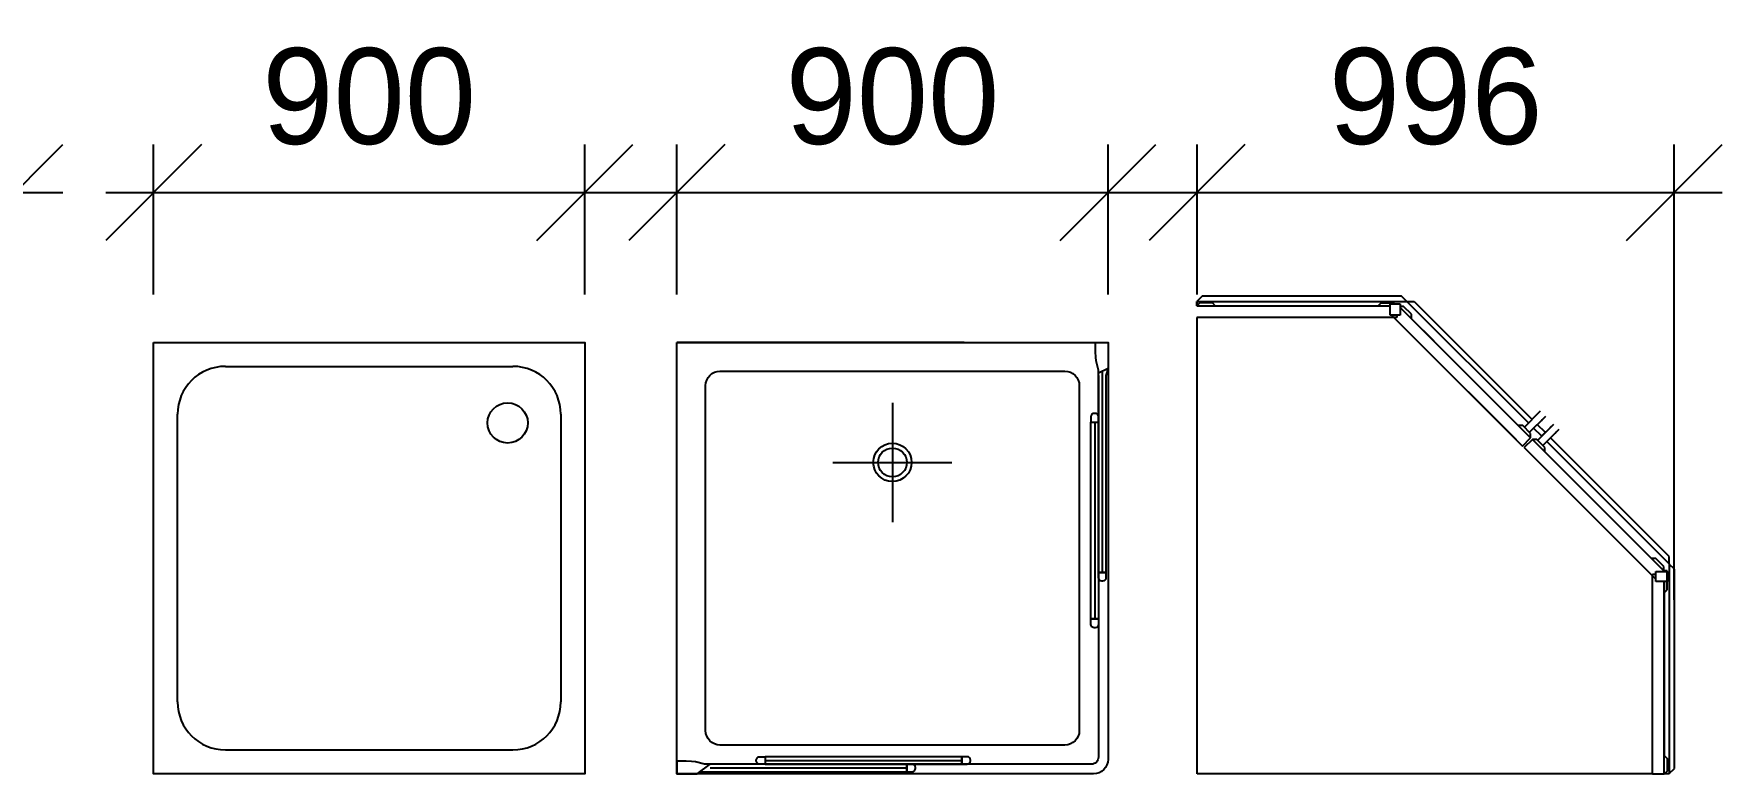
# Model space of a CAD drawing. Header units: millimetres. Extents: x 3103 to 179340, y -10977 to 70536.
# Drawn here: x 39455 to 42980, y -4404 to -2859 of the extents above; entities that cross this region are included whole.
import ezdxf

# ---------------------------------------------------------------- set-up
doc = ezdxf.new("R2010")
doc.units = ezdxf.units.MM
doc.header["$LTSCALE"] = 0.5
doc.layers.add('RAZMER', color=5, linetype='Continuous')
doc.layers.add('SANTEH', color=30, linetype='Continuous')
doc.styles.add('WROMLATS', font='wromlats.shx', dxfattribs={"bigfont": 'bigfont.shx'})
doc.dimstyles.new('juka', dxfattribs={"dimscale": 100, "dimtxt": 2, "dimasz": 2, "dimexe": 1, "dimexo": 1, "dimgap": 1, "dimtad": 1, "dimtoh": 1, "dimdec": 0, "dimzin": 0, "dimdsep": 46, "dimtxsty": 'WROMLATS', "dimblk": 'OBLIQUE', "dimcen": -3, "dimdle": 1, "dimclrd": 256, "dimclre": 256, "dimclrt": 256, "dimadec": 0, "dimazin": 0, "dimtfac": 1, "dimtdec": 0, "dimtix": 1, "dimtmove": 2, "dimatfit": 3, "dimldrblk": 'ORIGIN2', "dimfxl": 1, "dimtvp": 2.5, "dimtolj": 1, "dimtzin": 0, "dimarcsym": 0})

# ---------------------------------------------------------------- blocks, each defined once
blk = doc.blocks.new('s_70')
at = {"layer": 'SANTEH'}
for p, q in [((0, -118.81771), (0, 0)), ((0, 0), (118.96739, 0)), ((118.96739, -52.102852), (118.96739, 0.022698)), ((121.986926, -50.403594), (121.986926, 0.022698)), ((122.80879, -0.717164), (122.069144, 0.022698)), ((122.073246, 0.018596), (123.18008, 0.018596)), ((122.091806, 0), (123.18008, 0)), ((123.18008, 0.018596), (123.137308, 0)), ((124.55001, -1.351548), (123.18008, 0.018596)), ((123.18008, 0.018596), (123.18008, 0)), ((123.18008, 0), (123.18008, -54.761314)), ((121.986926, -4.813098), (122.80879, -3.991032)), ((122.80879, -3.991032), (122.80879, -0.717164)), ((124.55001, -53.357124), (124.55001, -1.351548)), ((121.986926, -47.17865), (122.80879, -48.000812)), ((122.80879, -48.000812), (122.80879, -51.280784)), ((85.471106, -84.901046), (119.643558, -50.720692)), ((119.643558, -52.102852), (118.96739, -52.102852)), ((119.643558, -53.028678), (119.643558, -50.403594)), ((119.643558, -50.403594), (122.596098, -50.403594)), ((122.596098, -50.403594), (122.596098, -53.028678)), ((122.80879, -51.280784), (122.596098, -51.493644)), ((87.606252, -87.036704), (121.606458, -53.028678)), ((90.83692, -83.80518), (118.668176, -55.967616)), ((91.483796, -86.464882), (123.18008, -54.761314)), ((123.18008, -56.665038), (92.434776, -87.415982)), ((118.668176, -55.967616), (112.87266, -61.76443)), ((121.606458, -53.028678), (118.668176, -55.967616)), ((118.668176, -55.967616), (119.830478, -55.967616)), ((122.596098, -53.028678), (119.643558, -53.028678)), ((119.830478, -55.967616), (121.902932, -53.89471)), ((121.902932, -53.89471), (121.902932, -53.028678)), ((123.18008, -54.726506), (124.55001, -53.357124)), ((123.18008, -54.761314), (123.18008, -56.665038)), ((110.737504, -59.628772), (88.701762, -81.669616)), ((88.701762, -81.669616), (85.471106, -84.901046)), ((85.063876, -85.351754), (50.766994, -119.656372)), ((52.90215, -121.79203), (87.199034, -87.487412)), ((67.790438, -102.629184), (85.063876, -85.351754)), ((87.199034, -87.487412), (85.063876, -85.351754)), ((85.471106, -84.901046), (87.606252, -87.036704)), ((87.199034, -88.650036), (87.199034, -87.487412)), ((87.606252, -87.036704), (88.768566, -87.036704)), ((88.029302, -89.92033), (90.142776, -87.806224)), ((88.768566, -87.036704), (90.83692, -84.967708)), ((89.070904, -86.734104), (93.205084, -90.869236)), ((90.411926, -85.392762), (94.546104, -89.527798)), ((91.479696, -86.46059), (90.411926, -85.392762)), ((90.83692, -84.967708), (90.83692, -83.80518)), ((86.68809, -91.261672), (54.74806, -123.209)), ((56.699802, -123.157596), (87.63888, -92.212772)), ((83.964266, -90.723038), (85.126568, -90.723038)), ((85.126568, -90.723038), (87.199034, -88.650036)), ((85.638094, -90.211392), (89.271106, -93.845272)), ((89.271106, -93.845272), (85.638094, -90.211392)), ((86.907232, -91.480828), (88.956452, -93.530464)), ((86.979104, -88.870048), (88.248254, -90.139388)), ((88.248254, -90.139388), (86.979104, -88.870048)), ((88.006258, -89.897442), (90.612114, -92.503834)), ((90.612114, -92.503834), (88.248254, -90.139388)), ((88.248254, -90.139388), (90.089846, -91.98141)), ((88.980092, -90.871334), (91.093756, -88.75742)), ((90.276182, -92.16795), (91.126372, -93.018246)), ((91.126372, -93.018246), (90.612114, -92.503834)), ((93.205084, -90.869236), (91.640246, -89.304066)), ((92.168558, -89.832402), (92.354894, -90.01894)), ((94.546104, -89.527798), (93.695904, -88.677502)), ((88.826574, -93.40067), (89.150012, -93.72406)), ((89.271106, -93.845272), (88.826574, -93.40067)), ((89.646686, -94.220924), (89.271106, -93.845272)), ((89.785362, -94.359588), (89.646686, -94.220924)), ((90.820516, -92.712402), (91.007424, -92.899228)), ((56.133008, -118.560504), (62.629892, -112.062072)), ((-0.104688, -118.81771), (52.091218, -118.81771)), ((-0.104688, -121.837998), (-0.104688, -118.81771)), ((52.091218, -118.81771), (52.091218, -119.723892)), ((56.133008, -118.560504), (52.90215, -121.79203)), ((56.133008, -119.72313), (56.133008, -118.560504)), ((-0.104688, -121.837998), (50.153518, -121.837998)), ((-0.104688, -121.837998), (4.812122, -121.837998)), ((0.717188, -122.660064), (-0.104688, -121.837998)), ((0, -123.209), (0, -121.942902)), ((16.74161, -123.209), (0, -123.209)), ((0.078322, -123.209), (1.39668, -124.527646)), ((3.990246, -122.660064), (0.717188, -122.660064)), ((4.812122, -121.837998), (3.990246, -122.660064)), ((50.153518, -121.837998), (4.812122, -121.837998)), ((54.74806, -123.209), (16.74161, -123.209)), ((47.16816, -121.837998), (47.990036, -122.660064)), ((47.990036, -122.660064), (50.153518, -122.660064)), ((50.153518, -122.67723), (50.153518, -119.723892)), ((50.153518, -119.723892), (52.777934, -119.723892)), ((52.777934, -122.67723), (50.153518, -122.67723)), ((50.2666, -122.67723), (52.891016, -122.67723)), ((50.766994, -119.656372), (50.834394, -119.723892)), ((52.777934, -119.723892), (52.777934, -122.67723)), ((52.777934, -121.667862), (52.90215, -121.79203)), ((52.891016, -122.67723), (52.891016, -121.780872)), ((52.90215, -121.79203), (54.064466, -121.79203)), ((53.392792, -124.527646), (54.711342, -123.209)), ((54.064466, -121.79203), (56.133008, -119.72313)), ((54.799414, -123.157596), (56.699802, -123.157596)), ((1.39668, -124.527646), (53.392792, -124.527646))]:
    blk.add_line(p, q, dxfattribs=at)
blk = doc.blocks.new('_Oblique')
at = {"color": 0, "lineweight": -2}
blk.add_line((-0.5, -0.5), (0.5, 0.5), dxfattribs=at)
blk = doc.blocks.new('*D1466')
at = {"layer": 'Defpoints', "color": 0, "transparency": 16777216}
for p in [(39416.1, -3190.1), (38516.1, -3502.7), (39416.1, -3502.7)]:
    blk.add_point(p, dxfattribs=at)
at = {"layer": 'RAZMER', "lineweight": -2, "transparency": 16777216}
for p, q in [((38516.1, -3402.7), (38516.1, -3090.1)), ((39416.1, -3402.7), (39416.1, -3090.1)), ((38416.1, -3190.1), (39516.1, -3190.1))]:
    blk.add_line(p, q, dxfattribs=at)
at = {"layer": 'RAZMER', "lineweight": -2, "transparency": 16777216, "xscale": 200, "yscale": 200, "zscale": 200, "rotation": 180}
blk.add_blockref('_Oblique', (38516.1, -3190.1), dxfattribs=at)
at = {"layer": 'RAZMER', "lineweight": -2, "transparency": 16777216, "xscale": 200, "yscale": 200, "zscale": 200}
blk.add_blockref('_Oblique', (39416.1, -3190.1), dxfattribs=at)
at = {"layer": 'RAZMER', "transparency": 16777216, "insert": (38966.1, -2990.1), "char_height": 200, "attachment_point": 5, "style": 'WROMLATS'}
blk.add_mtext('\\A1;900', dxfattribs=at)
blk = doc.blocks.new('_Origin2')
at = {"color": 0, "linetype": 'ByBlock', "lineweight": -2}
blk.add_line((-0.5, 0), (-1, 0), dxfattribs=at)
for radius in [0.5, 0.25]:
    blk.add_circle((0, 0), radius, dxfattribs=at)
blk = doc.blocks.new('s33')
at = {"layer": 'SANTEH', "ltscale": 5}
for p, q in [((0, 0), (0, 900)), ((150, 850), (750, 850)), ((50, 150), (50, 750)), ((850, 750), (850, 150)), ((150, 50), (750, 50))]:
    blk.add_line(p, q, dxfattribs=at)
blk.add_lwpolyline([(0, 900), (900, 900), (900, 0), (0, 0)], close=True, dxfattribs=at)
blk.add_circle((739, 732), 42, dxfattribs=at)
for centre, start, end in [((150, 750), 90, 180), ((750, 750), 0, 90), ((150, 150), 180, 270), ((750, 150), 270, 0)]:
    blk.add_arc(centre, 100, start, end, dxfattribs=at)
blk = doc.blocks.new('*D1467')
at = {"layer": 'Defpoints', "color": 0, "transparency": 16777216}
for p in [(40605.5, -3190.1), (39705.5, -3502.7), (40605.5, -3502.7)]:
    blk.add_point(p, dxfattribs=at)
at = {"layer": 'RAZMER', "lineweight": -2, "transparency": 16777216}
for p, q in [((39705.5, -3402.7), (39705.5, -3090.1)), ((40605.5, -3402.7), (40605.5, -3090.1)), ((39605.5, -3190.1), (40705.5, -3190.1))]:
    blk.add_line(p, q, dxfattribs=at)
at = {"layer": 'RAZMER', "lineweight": -2, "transparency": 16777216, "xscale": 200, "yscale": 200, "zscale": 200, "rotation": 180}
blk.add_blockref('_Oblique', (39705.5, -3190.1), dxfattribs=at)
at = {"layer": 'RAZMER', "lineweight": -2, "transparency": 16777216, "xscale": 200, "yscale": 200, "zscale": 200}
blk.add_blockref('_Oblique', (40605.5, -3190.1), dxfattribs=at)
at = {"layer": 'RAZMER', "transparency": 16777216, "insert": (40155.5, -2990.1), "char_height": 200, "attachment_point": 5, "style": 'WROMLATS'}
blk.add_mtext('\\A1;900', dxfattribs=at)
blk = doc.blocks.new('*D1470')
at = {"layer": 'Defpoints', "color": 0, "transparency": 16777216}
for p in [(42879.7, -3190.1), (41883.5, -3502.7), (42879.7, -4139.9)]:
    blk.add_point(p, dxfattribs=at)
at = {"layer": 'RAZMER', "lineweight": -2, "transparency": 16777216}
for p, q in [((41883.5, -3402.7), (41883.5, -3090.1)), ((42879.7, -4039.9), (42879.7, -3090.1)), ((41783.5, -3190.1), (42979.7, -3190.1))]:
    blk.add_line(p, q, dxfattribs=at)
at = {"layer": 'RAZMER', "lineweight": -2, "transparency": 16777216, "xscale": 200, "yscale": 200, "zscale": 200, "rotation": 180}
blk.add_blockref('_Oblique', (41883.5, -3190.1), dxfattribs=at)
at = {"layer": 'RAZMER', "lineweight": -2, "transparency": 16777216, "xscale": 200, "yscale": 200, "zscale": 200}
blk.add_blockref('_Oblique', (42879.7, -3190.1), dxfattribs=at)
at = {"layer": 'RAZMER', "transparency": 16777216, "insert": (42381.6, -2990.1), "char_height": 200, "attachment_point": 5, "style": 'WROMLATS'}
blk.add_mtext('\\A1;996', dxfattribs=at)
blk = doc.blocks.new('d55')
at = {"layer": 'SANTEH'}
for p, q in [((600, 0), (0, 0)), ((600, 0), (0, 0)), ((880, -63.5), (900, -53.8)), ((887.8, -59.7), (887.8, -479.7)), ((450, -126.2), (450, -374.7)), ((872.2, -166.4), (872.2, -576.9)), ((325.8, -250.4), (574.2, -250.4)), ((184, -872.2), (594.5, -872.2)), ((69.2, -887.8), (479.7, -887.8))]:
    blk.add_line(p, q, dxfattribs=at)
for points in [[(0, 0), (900, 0), (900, -870, -0.414214), (870, -900), (0, -900)], [(90, -60), (810, -60, -0.414214), (840, -90), (840, -810, -0.414214), (810, -840), (90, -840, -0.414214), (60, -810), (60, -90, -0.414214)], [(880, -166.4), (880, -155, 0.414214), (873, -148), (871.3, -148, 0.414214), (864.3, -155), (864.3, -166.4)], [(895.7, -479.7), (895.7, -491.1, -0.414214), (888.7, -498.1), (887, -498.1, -0.414214), (880, -491.1), (880, -479.7)], [(880, -576.9), (880, -588.2, -0.414214), (873, -595.2), (871.3, -595.2, -0.414214), (864.3, -588.2), (864.3, -576.9)], [(184, -880), (172.7, -880, -0.414214), (165.7, -873), (165.7, -871.3, -0.414214), (172.7, -864.3), (184, -864.3)], [(479.7, -895.7), (491.1, -895.7, 0.414214), (498.1, -888.7), (498.1, -887, 0.414214), (491.1, -880), (479.7, -880)], [(594.5, -880), (605.9, -880, 0.414214), (612.9, -873), (612.9, -871.3, 0.414214), (605.9, -864.3), (594.5, -864.3)]]:
    blk.add_lwpolyline(points, format="xyb", close=True, dxfattribs=at)
for points in [[(880, -69.2), (880, -57.8), (875.3, -38.6), (874.4, -30.8), (873.6, -19.5), (873.6, -10), (873.5, -2.2), (873.6, 0), (900, 0), (900, -53.8), (895.7, -69.2)], [(895.7, -69.2), (895.7, -479.7), (880, -479.7), (880, -69.2)], [(69.2, -880), (57.8, -880), (38.6, -875.3), (30.8, -874.4), (19.5, -873.6), (10, -873.6), (2.2, -873.5), (0, -873.6), (0, -900), (42.5, -900), (69.2, -880)], [(48.3, -895.7), (479.7, -895.7), (479.7, -880), (69.2, -880)]]:
    blk.add_lwpolyline(points, dxfattribs=at)
blk.add_lwpolyline([(880, -69.2), (880, -865, -0.414214), (865, -880), (69.2, -880)], format="xyb", dxfattribs=at)
for points in [[(880, -166.4), (880, -576.9), (864.3, -576.9), (864.3, -166.4)], [(184, -880), (594.5, -880), (594.5, -864.3), (184, -864.3)]]:
    blk.add_lwpolyline(points, close=True, dxfattribs=at)
for radius in [40, 30]:
    blk.add_circle((450, -250.4), radius, dxfattribs=at)
blk = doc.blocks.new('*D1478')
at = {"layer": 'Defpoints', "color": 0, "transparency": 16777216}
for p in [(41697.7, -3190.1), (40797.7, -3502.7), (41697.7, -3502.7)]:
    blk.add_point(p, dxfattribs=at)
at = {"layer": 'RAZMER', "lineweight": -2, "transparency": 16777216}
for p, q in [((40797.7, -3402.7), (40797.7, -3090.1)), ((41697.7, -3402.7), (41697.7, -3090.1)), ((40697.7, -3190.1), (41797.7, -3190.1))]:
    blk.add_line(p, q, dxfattribs=at)
at = {"layer": 'RAZMER', "lineweight": -2, "transparency": 16777216, "xscale": 200, "yscale": 200, "zscale": 200, "rotation": 180}
blk.add_blockref('_Oblique', (40797.7, -3190.1), dxfattribs=at)
at = {"layer": 'RAZMER', "lineweight": -2, "transparency": 16777216, "xscale": 200, "yscale": 200, "zscale": 200}
blk.add_blockref('_Oblique', (41697.7, -3190.1), dxfattribs=at)
at = {"layer": 'RAZMER', "transparency": 16777216, "insert": (41247.7, -2990.1), "char_height": 200, "attachment_point": 5, "style": 'WROMLATS'}
blk.add_mtext('\\A1;900', dxfattribs=at)

msp = doc.modelspace()

# ---------------------------------------------------------------- block references
at = {"layer": 'SANTEH', "xscale": 8, "yscale": 8, "zscale": 8, "rotation": 90}
msp.add_blockref('s_70', (41883.5, -4402.7), dxfattribs=at)
at = {"layer": 'SANTEH'}
for name, p in [('s33', (39705.5, -4402.7)), ('d55', (40797.7, -3502.7))]:
    msp.add_blockref(name, p, dxfattribs=at)

# ---------------------------------------------------------------- dimensions: what is measured, and where the dimension line sits
at = {"layer": 'RAZMER'}
for base, p1, p2, picture, middle in [((39416.1, -3190.1), (38516.1, -3502.7), (39416.1, -3502.7), '*D1466', (38966.1, -2990.1)), ((40605.5, -3190.1), (39705.5, -3502.7), (40605.5, -3502.7), '*D1467', (40155.5, -2990.1)), ((41697.7, -3190.1), (40797.7, -3502.7), (41697.7, -3502.7), '*D1478', (41247.7, -2990.1)), ((42879.7, -3190.1), (41883.5, -3502.7), (42879.7, -4139.9), '*D1470', (42381.6, -2990.1))]:
    dim = msp.add_linear_dim(base=base, p1=p1, p2=p2, dimstyle='juka', dxfattribs=at)
    dim.commit()
    dim.dimension.update_dxf_attribs({"geometry": picture, "text_midpoint": middle})

doc.saveas('drawing.dxf')
